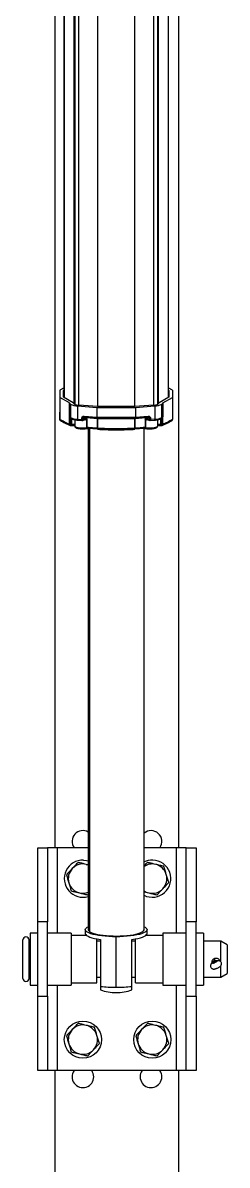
# Model space of a CAD drawing. Header units: millimetres. Extents: x -939 to 77961, y -54291 to 1503.
# Drawn here: x 12869 to 13034, y -11854 to -10931 of the extents above; entities that cross this region are included whole.
import ezdxf

# ---------------------------------------------------------------- set-up
doc = ezdxf.new("R2010")
doc.units = ezdxf.units.MM

# ---------------------------------------------------------------- blocks, each defined once
blk = doc.blocks.new('*U104')
at = {"color": 7, "linetype": 'Continuous', "lineweight": 25}
for p, q in [((-42.63, -1088.69), (-42.63, -206.73)), ((41.37, -206.51), (41.37, -1089.57)), ((-34.91, -275.15), (-34.91, -1094.25)), ((-50, -1453), (-50, -284)), ((50, -1453), (50, -306.24)), ((-42.63, -1081.64), (-46.13, -1083.65)), ((-46.13, -1083.65), (-46.13, -1089.41)), ((-46.13, -1083.65), (-46.13, -1101.39)), ((-43.13, -1083.78), (-42.63, -1083.49)), ((-43.13, -1089.28), (-43.13, -1083.78)), ((44.87, -1083.65), (41.37, -1081.64)), ((41.37, -1083.49), (41.87, -1083.78)), ((41.87, -1083.78), (41.87, -1089.28)), ((41.87, -1089.28), (41.87, -1083.78)), ((44.87, -1083.65), (44.87, -1089.41)), ((-38.36, -1093.88), (-46.13, -1089.41)), ((-46.13, -1089.41), (-46.13, -1107.15)), ((-35.39, -1093.74), (-43.13, -1089.28)), ((-42.66, -1089.55), (-42.63, -1089.53)), ((-42.63, -1089.57), (-42.63, -1088.69)), ((-38.36, -1111.17), (-38.36, -1093.88)), ((-38.29, -1093.91), (-37.44, -1094.81)), ((-38.29, -1104.63), (-38.29, -1093.91)), ((-37.44, -1094.81), (-37.44, -1105.53)), ((-34.5, -1094.67), (-35.39, -1093.74)), ((-31.84, -1096.23), (-16.18, -1097.42)), ((-31.84, -1096.23), (-31.84, -1106.95)), ((-15.69, -1096.75), (-30.88, -1095.59)), ((-16.18, -1097.42), (14.92, -1097.42)), ((-16.18, -1097.42), (-16.18, -1105.22)), ((14.43, -1096.75), (-15.69, -1096.75)), ((29.62, -1095.59), (14.43, -1096.75)), ((14.92, -1097.42), (30.57, -1096.23)), ((14.92, -1097.42), (14.92, -1105.22)), ((30.57, -1096.23), (30.57, -1106.95)), ((34.13, -1093.74), (33.24, -1094.67)), ((41.87, -1089.28), (34.13, -1093.74)), ((36.18, -1094.81), (37.03, -1093.91)), ((36.18, -1105.53), (36.18, -1094.81)), ((37.03, -1093.91), (37.03, -1104.63)), ((37.1, -1093.88), (44.87, -1089.41)), ((37.1, -1111.17), (37.1, -1093.88)), ((41.37, -1089.53), (41.4, -1089.55)), ((44.87, -1089.41), (44.87, -1107.15)), ((-37.44, -1105.53), (-38.29, -1104.63)), ((-37.96, -1105.35), (-37.19, -1106.17)), ((-28.4, -1107.21), (-28.4, -1106.24)), ((-28.08, -1107.22), (-28.08, -1106.25)), ((-27.31, -1106.17), (-25.79, -1105.75)), ((-27.31, -1107.14), (-27.31, -1106.17)), ((-25.79, -1106.72), (-27.31, -1107.14)), ((-26.5, -1105.26), (-26.15, -1105.22)), ((-26.38, -1104.44), (-16.18, -1105.22)), ((-26.15, -1105.22), (-26.13, -1105.23)), ((-26.13, -1105.23), (-16.02, -1105.99)), ((-25.79, -1105.75), (-25.79, -1106.72)), ((-24.7, -1105.68), (-15.71, -1106.36)), ((-24.7, -1106.65), (-24.7, -1105.68)), ((-23.98, -1106.7), (-24.7, -1106.65)), ((-23.98, -1113.61), (-23.98, -1106.7)), ((-16.18, -1105.22), (14.92, -1105.22)), ((-16.18, -1105.99), (14.92, -1105.99)), ((-15.71, -1106.36), (-15.6, -1106.36)), ((-15.71, -1106.36), (-15.71, -1114.38)), ((-15.6, -1106.36), (-15.49, -1106.37)), ((-15.6, -1114.39), (-15.6, -1106.36)), ((-15.49, -1106.37), (14.23, -1106.37)), ((-15.49, -1114.39), (-15.49, -1106.37)), ((14.34, -1106.36), (14.23, -1106.37)), ((14.23, -1106.37), (14.23, -1114.39)), ((14.34, -1106.36), (14.45, -1106.36)), ((14.34, -1106.36), (14.34, -1114.39)), ((14.45, -1106.36), (23.43, -1105.68)), ((14.45, -1114.38), (14.45, -1106.36)), ((14.76, -1105.99), (24.87, -1105.23)), ((14.92, -1105.22), (25.11, -1104.44)), ((23.43, -1106.65), (22.72, -1106.7)), ((22.72, -1106.7), (22.72, -1113.61)), ((23.43, -1105.68), (23.43, -1106.65)), ((26.05, -1106.17), (24.53, -1105.75)), ((24.53, -1106.72), (24.53, -1105.75)), ((26.05, -1107.14), (24.53, -1106.72)), ((24.87, -1105.23), (24.89, -1105.22)), ((24.89, -1105.22), (25.24, -1105.26)), ((26.05, -1106.17), (26.05, -1107.14)), ((26.82, -1107.22), (26.82, -1106.25)), ((27.14, -1106.24), (27.14, -1107.21)), ((35.93, -1106.17), (36.69, -1105.35)), ((37.03, -1104.63), (36.18, -1105.53)), ((-46.13, -1107.15), (-46.13, -1107.15)), ((-37.35, -1112.09), (-34.13, -1112.06)), ((-34.13, -1107.4), (-34.13, -1112.49)), ((-31.84, -1106.95), (-28.4, -1107.21)), ((-31.59, -1107.73), (-28.16, -1107.99)), ((-27.82, -1107.96), (-26.3, -1107.54)), ((-25.02, -1107.41), (-24.66, -1107.42)), ((-24.66, -1107.41), (-24.66, -1113.4)), ((-15.5, -1115.16), (-23.75, -1114.39)), ((-23.13, -1114.45), (-23.13, -1519.25)), ((-15.6, -1114.39), (-15.71, -1114.38)), ((-15.49, -1114.39), (-15.6, -1114.39)), ((-15.53, -1115.16), (-15.5, -1115.16)), ((-2.58, -1115.54), (-0.63, -1115.55)), ((-0.82, -1115.54), (-0.63, -1115.54)), ((-0.63, -1115.55), (-0.63, -1115.54)), ((-0.63, -1115.55), (0.16, -1115.55)), ((14.34, -1114.39), (14.23, -1114.39)), ((22.49, -1114.39), (14.24, -1115.16)), ((14.24, -1115.16), (14.27, -1115.16)), ((21.87, -1519.25), (21.87, -1114.45)), ((23.4, -1113.4), (23.4, -1107.41)), ((25.04, -1107.54), (26.56, -1107.96)), ((26.9, -1107.99), (30.33, -1107.73)), ((30.57, -1106.95), (27.14, -1107.21)), ((32.87, -1107.4), (32.87, -1112.49)), ((32.87, -1112.06), (36.09, -1112.09)), ((-64, -1453), (-56, -1453)), ((-64, -1513), (-64, -1453)), ((-56, -1453), (-56, -1513)), ((-48, -1453), (-56, -1453)), ((-23.13, -1453), (-48, -1453)), ((48, -1453), (21.87, -1453)), ((56, -1453), (48, -1453)), ((56, -1453), (64, -1453)), ((56, -1513), (56, -1453)), ((64, -1453), (64, -1513)), ((-23.13, -1466.88), (-24.73, -1466.49)), ((-23.62, -1491.1), (-23.13, -1490.59)), ((21.86, -1488.58), (25.73, -1489.51)), ((-64, -1522), (-70, -1522)), ((-70, -1522), (-70, -1543)), ((-56, -1513), (-64, -1513)), ((-64, -1573), (-64, -1513)), ((-56, -1573), (-56, -1513)), ((-37, -1522), (-56, -1522)), ((-37, -1522), (-37, -1543)), ((-25.63, -1519.25), (-25.63, -1522.17)), ((24.37, -1522.17), (24.37, -1519.25)), ((56, -1522), (37, -1522)), ((37, -1522), (37, -1543)), ((64, -1513), (56, -1513)), ((56, -1573), (56, -1513)), ((64, -1573), (64, -1513)), ((70, -1522), (64, -1522)), ((70, -1522), (70, -1543)), ((-76, -1527.71), (-76, -1527.5)), ((-76, -1558.5), (-76, -1527.71)), ((-71, -1527.71), (-71, -1527.5)), ((-71, -1558.5), (-71, -1527.71)), ((-24.29, -1524), (-37, -1524)), ((-16.26, -1562), (-16.26, -1526.58)), ((-13.33, -1528.5), (-16.26, -1528.5)), ((-13.33, -1527.04), (-13.33, -1564.96)), ((-0.63, -1565.75), (-0.63, -1524.9)), ((12.07, -1564.96), (12.07, -1527.04)), ((15, -1528.5), (12.07, -1528.5)), ((15, -1562), (15, -1526.58)), ((37, -1524), (23.02, -1524)), ((83.8, -1528.5), (70, -1528.5)), ((89, -1531.5), (83.8, -1528.5)), ((83.8, -1528.7), (83.8, -1528.5)), ((83.8, -1545.19), (83.8, -1528.7)), ((89, -1531.5), (89, -1554.5)), ((-70, -1543), (-70, -1564)), ((-37, -1543), (-37, -1564)), ((37, -1543), (37, -1564)), ((70, -1543), (70, -1564)), ((77.5, -1543.32), (77.5, -1545.72)), ((79, -1544.48), (79, -1542.28)), ((79.01, -1544.48), (79.01, -1542.28)), ((79.02, -1544.54), (79.45, -1545.51)), ((82.5, -1544.33), (82.5, -1543.35)), ((83.8, -1557.5), (83.8, -1548.53)), ((-16.26, -1557.5), (-13.33, -1557.5)), ((12.07, -1557.5), (15, -1557.5)), ((70, -1557.5), (83.8, -1557.5)), ((83.8, -1557.5), (89, -1554.5)), ((-70, -1564), (-64, -1564)), ((-56, -1564), (-37, -1564)), ((-37, -1562), (-16.26, -1562)), ((-13.33, -1564.96), (-13.33, -1567.81)), ((12.07, -1567.81), (12.07, -1564.96)), ((15, -1562), (37, -1562)), ((37, -1564), (56, -1564)), ((64, -1564), (70, -1564)), ((-64, -1573), (-56, -1573)), ((-64, -1633), (-64, -1573)), ((-56, -1573), (-56, -1633)), ((56, -1573), (64, -1573)), ((56, -1633), (56, -1573)), ((64, -1573), (64, -1633)), ((-56, -1633), (-64, -1633)), ((-48, -1633), (-56, -1633)), ((-50, -1844.22), (-50, -1633)), ((48, -1633), (-48, -1633)), ((56, -1633), (48, -1633)), ((50, -1844.22), (50, -1633)), ((64, -1633), (56, -1633))]:
    blk.add_line(p, q, dxfattribs=at)
at = {"color": 8, "linetype": 'Continuous', "lineweight": 25}
for p, q in [((-42.63, -206.73), (-42.63, -1089.57)), ((-42.6, -206.73), (-42.6, -1089.59)), ((41.33, -206.51), (41.33, -1089.59)), ((-34.02, -275.48), (-34.02, -1094.98)), ((-30.72, -1095.6), (-30.72, -276.48)), ((29.46, -276.48), (29.46, -1095.6)), ((32.75, -275.48), (32.75, -1094.98)), ((33.64, -1094.25), (33.64, -275.15)), ((33.66, -1094.23), (33.66, -275.14)), ((-15.69, -278.94), (-15.69, -1096.75)), ((-15.53, -1096.75), (-15.53, -278.96)), ((14.27, -278.96), (14.27, -1096.75)), ((14.43, -1096.75), (14.43, -278.94)), ((-37.43, -1111.32), (-37.43, -1105.91)), ((-36.66, -1106.57), (-36.66, -1111.24)), ((35.39, -1111.24), (35.39, -1106.56)), ((36.17, -1111.32), (36.17, -1105.91)), ((-34.13, -1111.21), (-36.66, -1111.24)), ((-21.87, -1520.93), (-21.87, -1114.57)), ((0.77, -1115.66), (0.78, -1115.55)), ((35.39, -1111.24), (32.87, -1111.21)), ((-48, -1522), (-48, -1453)), ((48, -1522), (48, -1453)), ((77.26, -1545.88), (77.58, -1545.74)), ((77.58, -1545.74), (77.77, -1546.16)), ((79, -1544.48), (79.01, -1544.49)), ((80.85, -1544.35), (80.43, -1544.52)), ((80.43, -1544.52), (80.59, -1544.89)), ((-48, -1633), (-48, -1564)), ((48, -1633), (48, -1564))]:
    blk.add_line(p, q, dxfattribs=at)
at = {"color": 8, "linetype": 'Continuous', "lineweight": 25, "flags": 128}
for points in [[(-26.38, -1104.44), (-26.37, -1104.63), (-26.35, -1104.8), (-26.32, -1104.95), (-26.28, -1105.07), (-26.23, -1105.16), (-26.18, -1105.21), (-26.15, -1105.22)], [(-25.02, -1107.41), (-25.02, -1107.4), (-25.02, -1107.35), (-25.02, -1107.26), (-25.02, -1107.14), (-25.02, -1106.99), (-25.02, -1106.82), (-25.02, -1106.64)], [(-24.7, -1105.68), (-24.7, -1105.49), (-24.72, -1105.33)], [(-15.49, -1106.37), (-15.49, -1106.18), (-15.49, -1106.01), (-15.49, -1105.99)], [(14.23, -1105.99), (14.23, -1106.01), (14.23, -1106.18), (14.23, -1106.37)], [(23.46, -1105.33), (23.44, -1105.49), (23.43, -1105.68)], [(23.75, -1107.41), (23.75, -1107.4), (23.75, -1107.35), (23.75, -1107.26), (23.75, -1107.14), (23.75, -1106.99), (23.75, -1106.82), (23.75, -1106.64)], [(-34.13, -1112.49), (-33.94, -1112.84), (-33.39, -1113.17), (-32.5, -1113.46), (-31.32, -1113.7), (-29.94, -1113.86), (-28.41, -1113.95), (-26.85, -1113.95), (-25.33, -1113.86), (-24.58, -1113.79)], [(-31.59, -1107.73), (-31.64, -1107.72), (-31.69, -1107.67), (-31.74, -1107.58), (-31.78, -1107.46), (-31.81, -1107.31), (-31.83, -1107.14), (-31.84, -1106.95)], [(-23.98, -1113.61), (-24.2, -1113.59), (-24.38, -1113.55), (-24.53, -1113.51), (-24.62, -1113.46), (-24.66, -1113.41), (-24.66, -1113.4)], [(23.4, -1113.4), (23.4, -1113.41), (23.36, -1113.46), (23.27, -1113.51), (23.12, -1113.55), (22.94, -1113.59), (22.72, -1113.61)], [(23.32, -1113.79), (24.06, -1113.86), (25.59, -1113.95), (27.15, -1113.95), (28.67, -1113.86), (30.06, -1113.7), (31.23, -1113.46), (32.12, -1113.17), (32.68, -1112.84), (32.87, -1112.49)], [(27.14, -1107.21), (27.13, -1107.4), (27.12, -1107.57), (27.09, -1107.72), (27.05, -1107.84), (27, -1107.93), (26.94, -1107.98), (26.9, -1107.99)], [(30.33, -1107.73), (30.38, -1107.72), (30.43, -1107.67), (30.48, -1107.58), (30.52, -1107.46), (30.55, -1107.31), (30.57, -1107.14), (30.57, -1106.95)], [(77.94, -1545.34), (78.2, -1545.03), (79, -1544.48)], [(80.67, -1544.37), (79.96, -1544.28), (79.01, -1544.48)]]:
    blk.add_lwpolyline(points, dxfattribs=at)
at = {"color": 7, "linetype": 'Continuous', "lineweight": 25, "flags": 128}
for points in [[(-28.16, -1107.99), (-28.21, -1107.98), (-28.23, -1107.96)], [(0.77, -1115.66), (3.58, -1115.58), (5.78, -1115.46)], [(-27, -1463.01), (-24.72, -1463.26), (-23.13, -1463.65)], [(-24.73, -1466.49), (-23.26, -1466.95), (-23.13, -1467)], [(-0.63, -1524.9), (-3.65, -1524.85), (-6.61, -1524.73), (-9.5, -1524.53), (-12.25, -1524.25), (-14.83, -1523.9), (-17.21, -1523.48), (-19.34, -1522.99), (-21.21, -1522.46), (-22.77, -1521.87), (-24.01, -1521.25), (-24.91, -1520.6), (-25.45, -1519.93), (-25.63, -1519.25), (-25.45, -1518.57), (-24.91, -1517.9), (-24.01, -1517.25), (-23.13, -1516.79)], [(-21.87, -1520.93), (-20.77, -1521.51), (-19.36, -1522.07), (-17.65, -1522.57), (-15.67, -1523.03), (-13.45, -1523.43), (-11.04, -1523.76), (-8.45, -1524.01), (-5.75, -1524.2), (-2.96, -1524.3), (-0.14, -1524.33), (2.68, -1524.28), (5.44, -1524.14), (8.11, -1523.93), (10.64, -1523.65), (12.99, -1523.29), (15.13, -1522.88), (17.02, -1522.4), (18.63, -1521.88), (19.93, -1521.31), (20.91, -1520.71), (21.56, -1520.09), (21.85, -1519.46), (21.87, -1519.25)], [(21.87, -1516.79), (22.74, -1517.25), (23.64, -1517.9), (24.19, -1518.57), (24.37, -1519.25), (24.19, -1519.93), (23.64, -1520.6), (22.74, -1521.25), (21.5, -1521.87), (19.94, -1522.46), (18.08, -1522.99), (15.95, -1523.48), (13.57, -1523.9), (10.99, -1524.25), (8.23, -1524.53), (5.35, -1524.73), (2.38, -1524.85), (-0.63, -1524.9)], [(-25.63, -1522.17), (-25.59, -1522.52), (-25.21, -1523.2), (-24.48, -1523.87), (-23.38, -1524.51), (-21.95, -1525.12), (-20.2, -1525.69), (-18.16, -1526.2), (-15.86, -1526.65), (-13.33, -1527.04)], [(12.07, -1527.04), (14.6, -1526.65), (16.9, -1526.2), (18.94, -1525.69), (20.69, -1525.12), (22.12, -1524.51), (23.21, -1523.87), (23.95, -1523.2), (24.32, -1522.52), (24.37, -1522.17)], [(77.58, -1545.74), (77.18, -1546.04), (77.09, -1546.22), (77.33, -1546.25), (77.87, -1546.13), (78.6, -1545.87), (79.41, -1545.53), (80.14, -1545.16), (80.68, -1544.82), (80.92, -1544.58), (80.83, -1544.47), (80.43, -1544.52)], [(80.43, -1544.52), (80.11, -1544.59), (79.82, -1544.64), (79.58, -1544.67), (79.37, -1544.67), (79.21, -1544.66), (79.1, -1544.62), (79.03, -1544.56), (79.01, -1544.48)]]:
    blk.add_lwpolyline(points, dxfattribs=at)
at = {"color": 7, "linetype": 'Continuous', "lineweight": 25}
for centre in [(-27.5, -1608), (28.5, -1608)]:
    blk.add_circle(centre, 15, dxfattribs=at)
for centre, radius, start, end in [((-38.12, -1093.44), 0.502, 240.73007, 249.78455), ((-32.08, -1085.43), 10.81, 240.27141, 271.2868), ((-31.04, -1088.6), 6.99, 240.27141, 271.2868), ((29.78, -1088.6), 6.99, 268.71301, 299.73041), ((30.82, -1085.43), 10.81, 268.71301, 299.73041), ((36.85, -1093.44), 0.502, 290.21666, 299.27201), ((-32.08, -1096.14), 10.81, 240.27141, 271.2868), ((-28.09, -1102.02), 4.23, 265.72209, 270.0429), ((-28.03, -1103.12), 3.12, 268.95421, 283.26316), ((-25.02, -1109.21), 3.55, 84.84007, 102.59804), ((-25.07, -1109.76), 3.12, 88.95421, 103.26316), ((-25.01, -1110.87), 4.23, 85.72209, 90.0429), ((-23.1, -1106.72), 1.6, 177.33972, 201.51585), ((21.83, -1106.72), 1.6, 338.48237, 2.66043), ((23.75, -1109.21), 3.55, 77.40254, 95.16019), ((23.75, -1110.87), 4.23, 89.95747, 94.27833), ((23.81, -1109.76), 3.12, 76.73751, 91.04606), ((26.77, -1103.12), 3.12, 256.73751, 271.04606), ((26.83, -1102.02), 4.23, 269.95747, 274.27833), ((30.82, -1096.14), 10.81, 268.71301, 299.73041), ((-37.56, -1109.04), 2.28, 249.31669, 273.17362), ((-37.43, -1111.09), 1, 247.06623, 270.69546), ((-37.37, -1108.19), 3.12, 268.95421, 283.26316), ((-28.09, -1102.99), 4.23, 265.72209, 270.0429), ((-28.03, -1104.1), 3.12, 268.95421, 283.26316), ((-27.98, -1107.39), 0.593, 285.64568, 314.09083), ((-23.66, -1113.4), 1, 180, 264.69945), ((-0.65, -1018.36), 97.31, 266.62181, 270.83518), ((22.4, -1113.4), 1, 276.33871, 0), ((26.77, -1104.1), 3.12, 256.73751, 271.04606), ((26.82, -1107), 1, 254.56987, 274.34593), ((26.83, -1102.99), 4.23, 269.95747, 274.27833), ((36.11, -1108.19), 3.12, 256.73751, 271.04606), ((36.29, -1109.04), 2.28, 266.82645, 290.68433), ((36.17, -1111.09), 1, 270.11644, 293.51404), ((-27.5, -1448), 8.75, 60.05058, 214.8499), ((27.5, -1448), 8.75, 325.1501, 130.06243), ((-27.5, -1478), 15, 88.10015, 286.93104), ((-27.5, -1478), 11.84, 76.48551, 136.48551), ((28.5, -1478), 15, 88.10015, 116.23876), ((28.5, -1478), 15, 243.76124, 88.10015), ((28.5, -1478), 11.84, 76.48551, 124.07971), ((28.5, -1478), 11.84, 16.48551, 76.48551), ((-27.5, -1478), 11.83, 136.48551, 196.48551), ((28.5, -1478), 11.83, 316.48551, 16.48551), ((-27.5, -1478), 11.84, 196.48551, 256.48551), ((-27.5, -1478), 11.84, 256.48551, 291.66018), ((28.5, -1478), 11.84, 235.92029, 256.48551), ((28.5, -1478), 11.84, 256.48551, 316.48551), ((-21, -1518.96), 2.16, 187.84101, 245.99358), ((-73.5, -1527.5), 2.5, 0, 180), ((-70, -1527.5), 1, 180, 270), ((76.37, -1542.94), 3.05, 293.44775, 329.67255), ((-73.5, -1558.5), 2.5, 180, 0), ((-70, -1558.5), 1, 90, 180), ((-0.97, -1467.82), 97.92, 262.74793, 270.19818), ((-0.63, -1530.94), 39, 250.99558, 270), ((-0.29, -1467.82), 97.92, 269.80182, 277.25207), ((-0.63, -1530.94), 39, 270, 289.00442), ((-27.5, -1608), 11.83, 136.48551, 196.48551), ((-27.5, -1608), 11.83, 76.48551, 136.48551), ((-27.5, -1608), 11.83, 16.48551, 76.48551), ((-27.5, -1608), 11.83, 316.48551, 16.48551), ((28.5, -1608), 11.83, 136.48551, 196.48551), ((28.5, -1608), 11.83, 76.48551, 136.48551), ((28.5, -1608), 11.83, 16.48551, 76.48551), ((28.5, -1608), 11.83, 316.48551, 16.48551), ((-27.5, -1608), 11.83, 196.48551, 256.48551), ((28.5, -1608), 11.83, 196.48551, 256.48551), ((-27.5, -1608), 11.83, 256.48551, 316.48551), ((28.5, -1608), 11.83, 256.48551, 316.48551), ((-27.5, -1638), 8.75, 145.1501, 0), ((-27.5, -1638), 8.75, 0, 34.8499), ((27.5, -1638), 8.75, 180, 34.8499), ((27.5, -1638), 8.75, 145.1501, 180)]:
    blk.add_arc(centre, radius, start, end, dxfattribs=at)
at = {"color": 8, "linetype": 'Continuous', "lineweight": 25}
for centre, radius, start, end in [((-36.51, -1105.54), 0.928, 179.69081, 223.12176), ((-26.59, -1106.79), 0.805, 291.41571, 5.0973), ((-24.76, -1105.73), 1.03, 152.94044, 180.88243), ((-18.04, -1106.34), 2.33, 359.49635, 8.55888), ((16.78, -1106.34), 2.33, 171.44038, 180.50368), ((23.49, -1105.73), 1.03, 359.11755, 27.05868), ((25.33, -1106.79), 0.805, 174.90227, 248.5844), ((24.21, -1104.6), 0.921, 317.40486, 9.85041), ((35.25, -1105.54), 0.928, 316.88297, 0.30909), ((-27.27, -1107.35), 1.14, 173.25809, 212.43919), ((-28.21, -1107.19), 0.903, 315.71728, 2.89685), ((26.85, -1107.21), 0.805, 174.90227, 248.5844)]:
    blk.add_arc(centre, radius, start, end, dxfattribs=at)
at = {"color": 7, "linetype": 'Continuous', "lineweight": 25}
for points, knots in [([(-46.13, -1107.15), (-46.13, -1106.24), (-46.13, -1104.61), (-46.13, -1102.38), (-46.13, -1101.39)], [0, 0, 0, 0, 0.560494, 1, 1, 1, 1]), ([(-38.29, -1104.63), (-38.29, -1104.66), (-38.28, -1104.72), (-38.26, -1104.84), (-38.19, -1105.04), (-38.09, -1105.22), (-37.97, -1105.33), (-37.95, -1105.35)], [0, 0, 0, 0, 0.103411, 0.22072, 0.440954, 0.878155, 1, 1, 1, 1]), ([(-37.19, -1106.17), (-37.07, -1106.28), (-36.76, -1106.56), (-36.08, -1106.9), (-35.06, -1107.23), (-33.76, -1107.49), (-32.57, -1107.65), (-31.83, -1107.71), (-31.59, -1107.73)], [0, 0, 0, 0, 0.1097095, 0.2860205, 0.5043598, 0.7103485, 0.9084513, 1, 1, 1, 1]), ([(-28.4, -1106.24), (-28.37, -1105.96), (-28.29, -1105.39), (-27.74, -1104.78), (-27.06, -1104.45), (-26.6, -1104.45), (-26.38, -1104.44)], [0, 0, 0, 0, 0.262867, 0.551066, 0.781791, 1, 1, 1, 1]), ([(-23.98, -1106.7), (-24.13, -1106.84), (-24.38, -1107.08), (-24.52, -1107.24), (-24.59, -1107.31)], [0, 0, 0, 0, 0.582585, 1, 1, 1, 1]), ([(-16.06, -1105.97), (-16.07, -1105.97), (-16.1, -1105.99), (-16.15, -1105.82), (-16.18, -1105.54), (-16.18, -1105.32), (-16.18, -1105.22)], [0, 0, 0, 0, 0.139701, 0.485495, 0.753127, 1, 1, 1, 1]), ([(14.8, -1105.97), (14.81, -1105.97), (14.84, -1105.99), (14.88, -1105.82), (14.92, -1105.54), (14.92, -1105.32), (14.92, -1105.22)], [0, 0, 0, 0, 0.147548, 0.490188, 0.755379, 1, 1, 1, 1]), ([(23.33, -1107.31), (23.24, -1107.22), (23.08, -1107.05), (22.83, -1106.81), (22.72, -1106.7)], [0, 0, 0, 0, 0.539575, 1, 1, 1, 1]), ([(24.8, -1105.2), (24.96, -1105.22), (25.27, -1105.24), (25.63, -1105.42), (25.84, -1105.62), (25.96, -1105.79), (26.03, -1105.97), (26.04, -1106.1), (26.05, -1106.17)], [0, 0, 0, 0, 0.274492, 0.534943, 0.66044, 0.775445, 0.889616, 1, 1, 1, 1]), ([(25.11, -1104.44), (25.4, -1104.45), (25.99, -1104.48), (26.67, -1104.95), (27.07, -1105.58), (27.12, -1106.02), (27.14, -1106.24)], [0, 0, 0, 0, 0.279268, 0.572405, 0.795155, 1, 1, 1, 1]), ([(30.33, -1107.73), (30.59, -1107.71), (31.35, -1107.65), (32.53, -1107.49), (33.77, -1107.23), (34.81, -1106.9), (35.5, -1106.57), (35.83, -1106.26), (35.93, -1106.17)], [0, 0, 0, 0, 0.101377, 0.296006, 0.492767, 0.694221, 0.907139, 1, 1, 1, 1]), ([(37.03, -1104.63), (37.03, -1104.66), (37.02, -1104.72), (37, -1104.84), (36.93, -1105.04), (36.83, -1105.22), (36.71, -1105.32), (36.69, -1105.35)], [0, 0, 0, 0, 0.104231, 0.220746, 0.441, 0.878241, 1, 1, 1, 1]), ([(-38.36, -1111.17), (-39.81, -1110.53), (-42.4, -1109.39), (-44.99, -1107.84), (-46.13, -1107.15)], [0, 0, 0, 0, 0.560143, 1, 1, 1, 1]), ([(-45.67, -1107.95), (-45.75, -1107.89), (-45.92, -1107.78), (-46.09, -1107.49), (-46.12, -1107.26), (-46.13, -1107.15)], [0, 0, 0, 0, 0.291767, 0.664082, 1, 1, 1, 1]), ([(-45.76, -1107.9), (-44.44, -1108.69), (-41.8, -1110.26), (-39.15, -1111.43), (-37.83, -1112.01)], [0, 0, 0, 0, 0.499942, 1, 1, 1, 1]), ([(-37.56, -1112.08), (-37.68, -1112.05), (-37.92, -1112), (-38.18, -1111.76), (-38.33, -1111.47), (-38.35, -1111.27), (-38.36, -1111.17)], [0, 0, 0, 0, 0.272229, 0.561924, 0.78777, 1, 1, 1, 1]), ([(-36.66, -1111.24), (-36.68, -1111.35), (-36.72, -1111.57), (-36.9, -1111.86), (-37.15, -1112.06), (-37.34, -1112.08), (-37.43, -1112.09)], [0, 0, 0, 0, 0.235976, 0.49187, 0.752234, 1, 1, 1, 1]), ([(-34.13, -1112.49), (-34.1, -1112.7), (-34.04, -1113.1), (-33.67, -1113.53), (-33.2, -1113.86), (-32.54, -1114.14), (-31.6, -1114.39), (-30.42, -1114.58), (-29.11, -1114.7), (-28.21, -1114.72), (-27.77, -1114.73)], [0, 0, 0, 0, 0.090882, 0.177196, 0.274914, 0.408749, 0.556681, 0.711351, 0.860257, 1, 1, 1, 1]), ([(-28.23, -1107.96), (-28.13, -1107.96), (-27.96, -1107.98), (-27.73, -1107.92), (-27.62, -1107.85), (-27.57, -1107.81)], [0, 0, 0, 0, 0.4320829, 0.7202238, 1, 1, 1, 1]), ([(-27.77, -1114.73), (-27.75, -1114.73), (-27.28, -1114.75), (-26.32, -1114.71), (-25.03, -1114.6), (-24.18, -1114.49), (-23.83, -1114.41), (-23.81, -1114.4)], [0, 0, 0, 0, 0.015498, 0.335899, 0.657004, 0.980833, 1, 1, 1, 1]), ([(-25.02, -1107.39), (-25.35, -1107.4), (-25.95, -1107.41), (-26.38, -1107.51), (-26.56, -1107.55)], [0, 0, 0, 0, 0.559379, 1, 1, 1, 1]), ([(-24.59, -1107.31), (-24.62, -1107.36), (-24.67, -1107.41), (-24.66, -1107.41), (-24.66, -1107.41)], [0, 0, 0, 0, 0.860256, 1, 1, 1, 1]), ([(-15.71, -1114.38), (-16.3, -1114.33), (-17.62, -1114.23), (-20.37, -1113.99), (-22.54, -1113.76), (-23.98, -1113.61)], [0, 0, 0, 0, 0.212584, 0.477653, 1, 1, 1, 1]), ([(-23.98, -1113.61), (-23.98, -1113.72), (-23.98, -1113.94), (-23.93, -1114.19), (-23.86, -1114.37), (-23.78, -1114.38), (-23.75, -1114.39)], [0, 0, 0, 0, 0.2412, 0.499941, 0.724321, 1, 1, 1, 1]), ([(-15.72, -1115.1), (-14.42, -1115.17), (-12.03, -1115.3), (-8.74, -1115.41), (-6.04, -1115.48), (-3.89, -1115.52), (-1.72, -1115.54), (0.97, -1115.54), (4.64, -1115.49), (9.24, -1115.37), (12.61, -1115.2), (14.46, -1115.1)], [0, 0, 0, 0, 0.128677, 0.237779, 0.327238, 0.396992, 0.452022, 0.54268, 0.664281, 0.816738, 1, 1, 1, 1]), ([(-15.5, -1115.16), (-15.53, -1115.16), (-15.59, -1115.14), (-15.66, -1114.97), (-15.7, -1114.72), (-15.71, -1114.49), (-15.71, -1114.38)], [0, 0, 0, 0, 0.248318, 0.497672, 0.748459, 1, 1, 1, 1]), ([(-15.49, -1114.39), (-15.5, -1114.5), (-15.51, -1114.72), (-15.51, -1114.98), (-15.51, -1115.15), (-15.5, -1115.16), (-15.5, -1115.16)], [0, 0, 0, 0, 0.251563, 0.502314, 0.751678, 1, 1, 1, 1]), ([(14.23, -1114.39), (9.27, -1114.6), (-0.64, -1115.02), (-10.54, -1114.6), (-15.49, -1114.39)], [0, 0, 0, 0, 0.5004739, 1, 1, 1, 1]), ([(14.24, -1115.16), (14.24, -1115.16), (14.25, -1115.15), (14.25, -1114.99), (14.24, -1114.73), (14.23, -1114.51), (14.23, -1114.39)], [0, 0, 0, 0, 0.237162, 0.496173, 0.737065, 1, 1, 1, 1]), ([(14.45, -1114.38), (14.45, -1114.49), (14.44, -1114.72), (14.4, -1114.97), (14.32, -1115.14), (14.26, -1115.15), (14.24, -1115.16)], [0, 0, 0, 0, 0.251535, 0.502314, 0.751667, 1, 1, 1, 1]), ([(14.45, -1114.38), (14.43, -1114.38), (14.4, -1114.39), (14.36, -1114.39), (14.34, -1114.39)], [0, 0, 0, 0, 0.562526, 1, 1, 1, 1]), ([(22.72, -1113.61), (21.76, -1113.71), (19.99, -1113.9), (17.24, -1114.16), (15.44, -1114.3), (14.45, -1114.38)], [0, 0, 0, 0, 0.347328, 0.642378, 1, 1, 1, 1]), ([(22.42, -1114.38), (22.81, -1114.45), (23.57, -1114.59), (24.89, -1114.7), (25.79, -1114.72), (26.23, -1114.73)], [0, 0, 0, 0, 0.348892, 0.68478, 1, 1, 1, 1]), ([(22.72, -1113.61), (22.72, -1113.69), (22.72, -1113.82), (22.7, -1114.02), (22.67, -1114.21), (22.59, -1114.37), (22.52, -1114.38), (22.49, -1114.39)], [0, 0, 0, 0, 0.165302, 0.303961, 0.500703, 0.729018, 1, 1, 1, 1]), ([(23.4, -1107.41), (23.4, -1107.41), (23.4, -1107.41), (23.36, -1107.36), (23.33, -1107.31)], [0, 0, 0, 0, 0.1377468, 1, 1, 1, 1]), ([(23.4, -1107.42), (23.45, -1107.42), (23.56, -1107.41), (23.68, -1107.41), (23.75, -1107.41)], [0, 0, 0, 0, 0.407019, 1, 1, 1, 1]), ([(25.3, -1107.55), (25.06, -1107.5), (24.61, -1107.41), (24.02, -1107.39), (23.75, -1107.39)], [0, 0, 0, 0, 0.559379, 1, 1, 1, 1]), ([(26.23, -1114.73), (26.25, -1114.73), (26.72, -1114.75), (27.67, -1114.71), (28.98, -1114.61), (30.17, -1114.43), (31.2, -1114.17), (31.93, -1113.88), (32.45, -1113.5), (32.8, -1113.05), (32.85, -1112.66), (32.87, -1112.49)], [0, 0, 0, 0, 0.006866, 0.148817, 0.291079, 0.434548, 0.581088, 0.735722, 0.83752, 0.925508, 1, 1, 1, 1]), ([(36.17, -1112.09), (36.08, -1112.08), (35.89, -1112.06), (35.64, -1111.86), (35.46, -1111.57), (35.41, -1111.35), (35.39, -1111.24)], [0, 0, 0, 0, 0.247766, 0.50813, 0.764024, 1, 1, 1, 1]), ([(37.1, -1111.17), (37.08, -1111.3), (37.05, -1111.56), (36.84, -1111.85), (36.58, -1112.03), (36.39, -1112.06), (36.3, -1112.08)], [0, 0, 0, 0, 0.272229, 0.561924, 0.78777, 1, 1, 1, 1]), ([(36.57, -1112.01), (37.89, -1111.43), (40.54, -1110.26), (43.18, -1108.69), (44.5, -1107.9)], [0, 0, 0, 0, 0.500058, 1, 1, 1, 1]), ([(44.87, -1107.15), (43.42, -1108.01), (40.83, -1109.55), (38.24, -1110.68), (37.1, -1111.17)], [0, 0, 0, 0, 0.5599585, 1, 1, 1, 1]), ([(44.41, -1107.95), (44.49, -1107.89), (44.66, -1107.77), (44.83, -1107.49), (44.86, -1107.26), (44.87, -1107.15)], [0, 0, 0, 0, 0.291673, 0.664045, 1, 1, 1, 1]), ([(44.87, -1107.15), (44.87, -1107.15), (44.87, -1107.15), (44.87, -1107.15), (44.87, -1107.15)], [0, 0, 0, 0, 0.559742, 1, 1, 1, 1]), ([(-31.38, -1464.9), (-32.15, -1465.71), (-33.71, -1467.35), (-35.29, -1469.02), (-36.08, -1469.85)], [0, 0, 0, 0, 0.4981128, 1, 1, 1, 1]), ([(-24.73, -1466.49), (-26.4, -1466.09), (-28.63, -1465.56), (-30.82, -1465.03), (-31.38, -1464.9)], [0, 0, 0, 0, 0.746933, 1, 1, 1, 1]), ([(24.62, -1464.9), (23.85, -1465.71), (22.93, -1466.67), (22.01, -1467.65), (21.87, -1467.8)], [0, 0, 0, 0, 0.848383, 1, 1, 1, 1]), ([(31.27, -1466.49), (29.6, -1466.09), (27.37, -1465.56), (25.18, -1465.03), (24.62, -1464.9)], [0, 0, 0, 0, 0.746933, 1, 1, 1, 1]), ([(37.91, -1468.09), (37.85, -1468.08), (36.73, -1467.81), (34.52, -1467.28), (32.35, -1466.75), (31.27, -1466.49)], [0, 0, 0, 0, 0.026969, 0.511714, 1, 1, 1, 1]), ([(-36.08, -1469.85), (-36.87, -1470.68), (-38.45, -1472.34), (-40.01, -1473.98), (-40.79, -1474.81)], [0, 0, 0, 0, 0.4977806, 1, 1, 1, 1]), ([(-40.79, -1474.81), (-40.47, -1475.89), (-39.83, -1478.06), (-39.18, -1480.26), (-38.85, -1481.36)], [0, 0, 0, 0, 0.498113, 1, 1, 1, 1]), ([(39.85, -1474.64), (39.52, -1473.55), (38.87, -1471.35), (38.23, -1469.18), (37.91, -1468.09)], [0, 0, 0, 0, 0.497781, 1, 1, 1, 1]), ([(41.79, -1481.19), (41.47, -1480.11), (40.83, -1477.94), (40.18, -1475.74), (39.85, -1474.64)], [0, 0, 0, 0, 0.498113, 1, 1, 1, 1]), ([(-38.85, -1481.36), (-38.52, -1482.45), (-37.87, -1484.65), (-37.23, -1486.82), (-36.91, -1487.91)], [0, 0, 0, 0, 0.497781, 1, 1, 1, 1]), ([(37.08, -1486.15), (37.87, -1485.32), (39.45, -1483.66), (41.01, -1482.02), (41.79, -1481.19)], [0, 0, 0, 0, 0.497781, 1, 1, 1, 1]), ([(-36.91, -1487.91), (-36.35, -1488.04), (-34.16, -1488.57), (-31.93, -1489.11), (-30.27, -1489.51)], [0, 0, 0, 0, 0.2530667, 1, 1, 1, 1]), ([(-30.27, -1489.51), (-29.19, -1489.77), (-27.02, -1490.29), (-24.81, -1490.82), (-23.68, -1491.09), (-23.62, -1491.1)], [0, 0, 0, 0, 0.4844483, 0.9730309, 1, 1, 1, 1]), ([(25.73, -1489.51), (26.81, -1489.77), (28.98, -1490.29), (31.19, -1490.82), (32.32, -1491.09), (32.38, -1491.1)], [0, 0, 0, 0, 0.4844483, 0.9730309, 1, 1, 1, 1]), ([(32.38, -1491.1), (33.15, -1490.29), (34.71, -1488.65), (36.29, -1486.98), (37.08, -1486.15)], [0, 0, 0, 0, 0.4981128, 1, 1, 1, 1]), ([(77.26, -1545.88), (77.13, -1545.96), (76.82, -1546.17), (76.36, -1546.54), (75.88, -1547.14), (75.59, -1547.9), (75.54, -1548.72), (75.76, -1549.54), (76.24, -1550.23), (76.84, -1550.69), (77.44, -1550.94), (78.02, -1551.03), (78.56, -1551.02), (79.17, -1550.91), (79.89, -1550.7), (80.79, -1550.36), (81.68, -1549.96), (82.53, -1549.51), (83.18, -1549.1), (83.74, -1548.61), (84.18, -1547.99), (84.43, -1547.24), (84.44, -1546.43), (84.19, -1545.61), (83.69, -1544.95), (83.09, -1544.52), (82.49, -1544.3), (81.92, -1544.22), (81.37, -1544.24), (81.04, -1544.31), (80.85, -1544.35)], [0, 0, 0, 0, 0.025083, 0.061676, 0.100488, 0.136477, 0.172898, 0.21184, 0.252528, 0.285918, 0.315226, 0.342191, 0.368976, 0.400092, 0.448601, 0.490811, 0.534935, 0.57955, 0.628892, 0.665595, 0.702351, 0.736843, 0.773822, 0.812905, 0.852503, 0.885276, 0.914234, 0.941031, 0.96806, 1, 1, 1, 1]), ([(76.88, -1546.14), (76.82, -1545.91), (76.67, -1545.35), (76.84, -1544.39), (77.32, -1543.41), (78.11, -1542.64), (79.05, -1542.17), (79.71, -1542.12), (80, -1542.09)], [0, 0, 0, 0, 0.118493, 0.300465, 0.481823, 0.66682, 0.85437, 1, 1, 1, 1]), ([(77.99, -1545.37), (77.97, -1545.38), (77.94, -1545.41), (77.7, -1545.6), (77.41, -1545.79), (77.26, -1545.88)], [0, 0, 0, 0, 0.26187, 0.625923, 1, 1, 1, 1]), ([(80, -1542.09), (80.36, -1542.13), (81.09, -1542.2), (82.04, -1542.76), (82.81, -1543.58), (83.05, -1544.27), (83.17, -1544.62)], [0, 0, 0, 0, 0.247941, 0.495727, 0.747486, 1, 1, 1, 1]), ([(80.85, -1544.35), (80.75, -1544.38), (80.53, -1544.42), (80.37, -1544.44), (80.4, -1544.44), (80.41, -1544.44)], [0, 0, 0, 0, 0.413824, 0.920839, 1, 1, 1, 1]), ([(-31.38, -1594.9), (-32.15, -1595.71), (-33.71, -1597.35), (-35.29, -1599.02), (-36.08, -1599.85)], [0, 0, 0, 0, 0.498113, 1, 1, 1, 1]), ([(-24.73, -1596.49), (-26.4, -1596.09), (-28.63, -1595.56), (-30.82, -1595.03), (-31.38, -1594.9)], [0, 0, 0, 0, 0.746933, 1, 1, 1, 1]), ([(24.62, -1594.9), (23.85, -1595.71), (22.29, -1597.35), (20.71, -1599.02), (19.92, -1599.85)], [0, 0, 0, 0, 0.498113, 1, 1, 1, 1]), ([(31.27, -1596.49), (29.6, -1596.09), (27.37, -1595.56), (25.18, -1595.03), (24.62, -1594.9)], [0, 0, 0, 0, 0.746933, 1, 1, 1, 1]), ([(-36.08, -1599.85), (-36.87, -1600.68), (-38.45, -1602.34), (-40.01, -1603.98), (-40.79, -1604.81)], [0, 0, 0, 0, 0.497781, 1, 1, 1, 1]), ([(-40.79, -1604.81), (-40.47, -1605.89), (-39.83, -1608.06), (-39.18, -1610.26), (-38.85, -1611.36)], [0, 0, 0, 0, 0.498113, 1, 1, 1, 1]), ([(-18.09, -1598.09), (-18.15, -1598.08), (-19.27, -1597.81), (-21.48, -1597.28), (-23.65, -1596.75), (-24.73, -1596.49)], [0, 0, 0, 0, 0.026969, 0.511714, 1, 1, 1, 1]), ([(-16.15, -1604.64), (-16.48, -1603.55), (-17.13, -1601.35), (-17.77, -1599.18), (-18.09, -1598.09)], [0, 0, 0, 0, 0.497781, 1, 1, 1, 1]), ([(-14.21, -1611.19), (-14.53, -1610.11), (-15.17, -1607.94), (-15.82, -1605.74), (-16.15, -1604.64)], [0, 0, 0, 0, 0.498113, 1, 1, 1, 1]), ([(19.92, -1599.85), (19.13, -1600.68), (17.55, -1602.34), (15.99, -1603.98), (15.21, -1604.81)], [0, 0, 0, 0, 0.497781, 1, 1, 1, 1]), ([(15.21, -1604.81), (15.53, -1605.89), (16.17, -1608.06), (16.82, -1610.26), (17.15, -1611.36)], [0, 0, 0, 0, 0.498113, 1, 1, 1, 1]), ([(37.91, -1598.09), (37.85, -1598.08), (36.73, -1597.81), (34.52, -1597.28), (32.35, -1596.75), (31.27, -1596.49)], [0, 0, 0, 0, 0.026969, 0.511714, 1, 1, 1, 1]), ([(39.85, -1604.64), (39.52, -1603.55), (38.87, -1601.35), (38.23, -1599.18), (37.91, -1598.09)], [0, 0, 0, 0, 0.497781, 1, 1, 1, 1]), ([(41.79, -1611.19), (41.47, -1610.11), (40.83, -1607.94), (40.18, -1605.74), (39.85, -1604.64)], [0, 0, 0, 0, 0.498113, 1, 1, 1, 1]), ([(-38.85, -1611.36), (-38.52, -1612.45), (-37.87, -1614.65), (-37.23, -1616.82), (-36.91, -1617.91)], [0, 0, 0, 0, 0.4977806, 1, 1, 1, 1]), ([(-18.92, -1616.15), (-18.13, -1615.32), (-16.55, -1613.66), (-14.99, -1612.02), (-14.21, -1611.19)], [0, 0, 0, 0, 0.4977806, 1, 1, 1, 1]), ([(17.15, -1611.36), (17.48, -1612.45), (18.13, -1614.65), (18.77, -1616.82), (19.09, -1617.91)], [0, 0, 0, 0, 0.4977806, 1, 1, 1, 1]), ([(37.08, -1616.15), (37.87, -1615.32), (39.45, -1613.66), (41.01, -1612.02), (41.79, -1611.19)], [0, 0, 0, 0, 0.4977806, 1, 1, 1, 1]), ([(-36.91, -1617.91), (-36.35, -1618.04), (-34.16, -1618.57), (-31.93, -1619.11), (-30.27, -1619.51)], [0, 0, 0, 0, 0.2530667, 1, 1, 1, 1]), ([(-30.27, -1619.51), (-29.19, -1619.77), (-27.02, -1620.29), (-24.81, -1620.82), (-23.68, -1621.09), (-23.62, -1621.1)], [0, 0, 0, 0, 0.4844483, 0.9730309, 1, 1, 1, 1]), ([(-23.62, -1621.1), (-22.85, -1620.29), (-21.29, -1618.65), (-19.71, -1616.98), (-18.92, -1616.15)], [0, 0, 0, 0, 0.498113, 1, 1, 1, 1]), ([(19.09, -1617.91), (19.65, -1618.04), (21.84, -1618.57), (24.07, -1619.11), (25.73, -1619.51)], [0, 0, 0, 0, 0.2530667, 1, 1, 1, 1]), ([(25.73, -1619.51), (26.81, -1619.77), (28.98, -1620.29), (31.19, -1620.82), (32.32, -1621.09), (32.38, -1621.1)], [0, 0, 0, 0, 0.484448, 0.973031, 1, 1, 1, 1]), ([(32.38, -1621.1), (33.15, -1620.29), (34.71, -1618.65), (36.29, -1616.98), (37.08, -1616.15)], [0, 0, 0, 0, 0.498113, 1, 1, 1, 1])]:
    blk.add_open_spline(points, degree=3, knots=knots, dxfattribs=at)
at = {"color": 8, "linetype": 'Continuous', "lineweight": 25}
blk.add_open_spline([(-27.31, -1106.17), (-27.3, -1106.1), (-27.3, -1105.97), (-27.22, -1105.79), (-27.1, -1105.62), (-26.89, -1105.42), (-26.68, -1105.33), (-26.54, -1105.27)], degree=3, knots=[0, 0, 0, 0, 0.152163, 0.309514, 0.468064, 0.641009, 1, 1, 1, 1], dxfattribs=at)

msp = doc.modelspace()

# ---------------------------------------------------------------- block references
msp.add_blockref('*U104', (12945, -10144.29))

doc.saveas('drawing.dxf')
